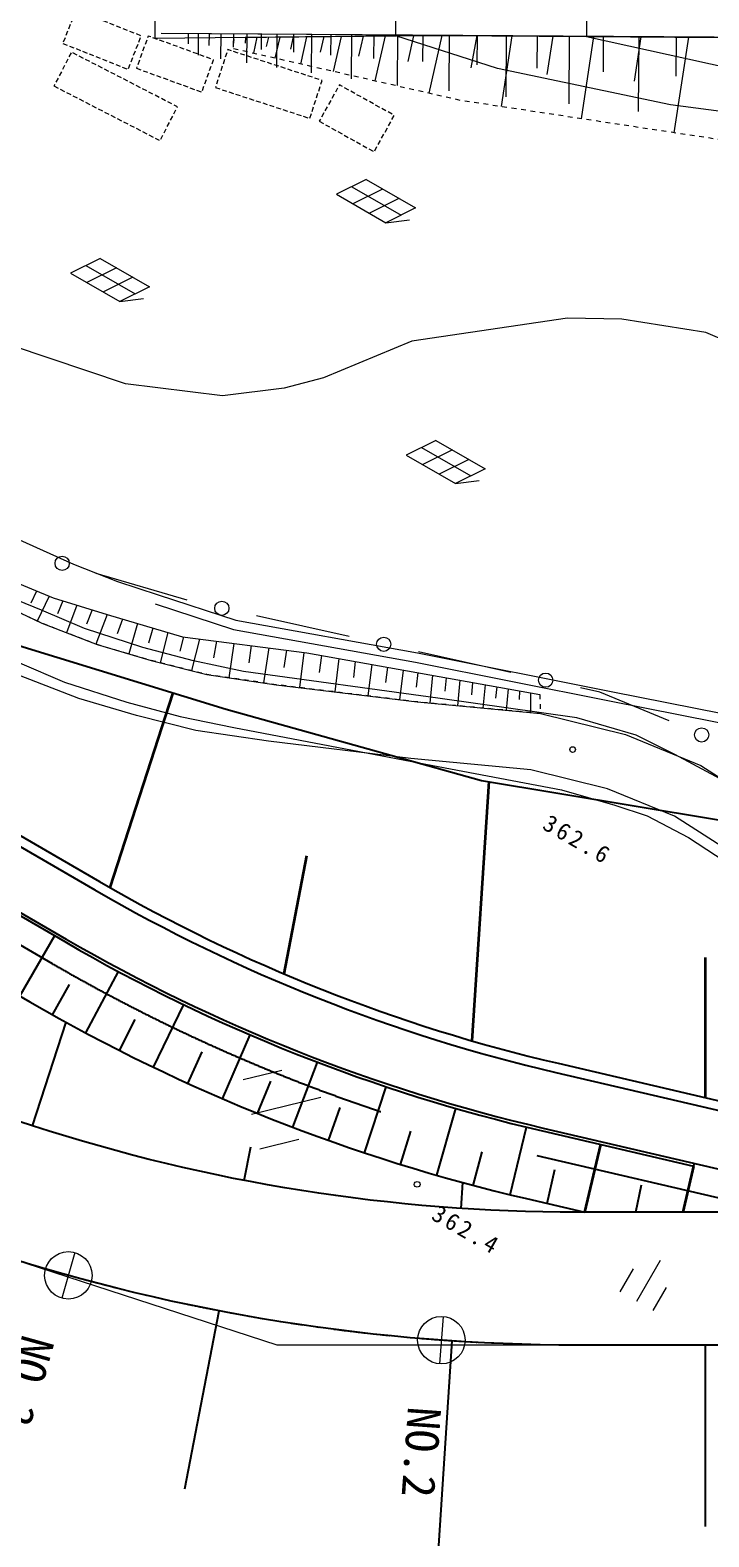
# Model space of a CAD drawing. Header units: millimetres. Extents: x -2078669 to -1085629, y -5987148 to 310365.
# Drawn here: x -1766236 to -1730436, y -5786292 to -5706897 of the extents above; entities that cross this region are included whole.
import ezdxf

# ---------------------------------------------------------------- set-up
doc = ezdxf.new("R2010")
doc.units = ezdxf.units.MM
doc.header["$LTSCALE"] = 500
for name, pattern in [('53003', [0.75, 0.5, -0.25]), ('561019', [1, 0.5, -0.5]), ('DASHED', [19.05, 12.7, -6.35]), ('SXF_一点短鎖線', [9.25, 6, -1.5, 0.25, -1.5])]:
    doc.linetypes.add(name, pattern=pattern)
doc.layers.get('Defpoints').update_dxf_attribs({"color": 153})
for name, color, linetype, lineweight in [('D-BGD', 7, 'Continuous', 13), ('D-BGD-数値図化', 7, 'Continuous', 13), ('D-BMK', 2, 'SXF_一点短鎖線', 13), ('D-BMK-HTXT-周囲堤', 7, 'Continuous', 13), ('D-BYP-STRA', 1, 'Continuous', 25), ('●予備設計_LP横断', 7, 'Continuous', 13)]:
    doc.layers.add(name, color=color, linetype=linetype, lineweight=lineweight)
doc.styles.add('MS ゴシック', font='MS Gothic.ttf')
doc.styles.add('ＭＳ ゴシック', font='MS Gothic.ttf')
doc.linetypes.add('56130', pattern='A,1,-0.375,[44,dgnlstyle-dm500.shx,S=0.0012,R=0,X=0,Y=0],-0.375', length=1.75)

# ---------------------------------------------------------------- blocks, each defined once
blk = doc.blocks.new('M6334')
at = {"layer": '●予備設計_LP横断', "linetype": 'Continuous', "lineweight": 9}
for p, q in [((0, -1.25), (0, 1.25)), ((-1, -1.25), (-1, 0.15)), ((1, -1.25), (1, 0.15))]:
    blk.add_line(p, q, dxfattribs=at)
blk = doc.blocks.new('M7312')
at = {"layer": '●予備設計_LP横断', "linetype": 'Continuous', "lineweight": 20}
blk.add_circle((0, -0.001), 0.15, dxfattribs=at)
blk = doc.blocks.new('M6217')
at = {"layer": 'D-BGD-数値図化', "linetype": 'Continuous', "lineweight": 9}
for p, q in [((-1.033, 0.7), (-2, -0.75)), ((-1.5, 0), (1.5, 0)), ((-1.033, 0.7), (1.967, 0.7)), ((-0.033, 0.7), (-1, -0.75)), ((0.967, 0.7), (0, -0.75)), ((1.967, 0.7), (1, -0.75)), ((1, -0.75), (2, 0)), ((-2, -0.75), (1, -0.75))]:
    blk.add_line(p, q, dxfattribs=at)

msp = doc.modelspace()

# ---------------------------------------------------------------- linework, layer by layer
at = {"layer": 'D-BGD', "linetype": 'Continuous'}
for p, q in [((-1759720.5, -5701332), (-1759658.7, -5707330.8)), ((-1759317.5, -5707062.1, 363530), (-1722213, -5707305.5, 367630)), ((-1757907.2, -5707076.9), (-1757902.4, -5707610.2)), ((-1757365.2, -5707077), (-1757378, -5708223.1)), ((-1756792.1, -5707083.4), (-1756801.2, -5707701.1)), ((-1756183.1, -5707087.5), (-1756192.7, -5708408.4)), ((-1755515.8, -5707090.4), (-1755521.4, -5707802.4)), ((-1754870, -5707281.3), (-1754894.7, -5707581.8)), ((-1754812.6, -5707091), (-1754816.5, -5708622.8)), ((-1754270, -5707275.1), (-1754461.5, -5708117)), ((-1754047.3, -5707104.1), (-1754054.3, -5707919)), ((-1753670.1, -5707268.9), (-1753781.2, -5707757.7)), ((-1753070.1, -5707262.7), (-1753323.3, -5708375.9)), ((-1753227.4, -5707102.4), (-1753235.6, -5708862.5)), ((-1752360.2, -5707255.4), (-1752505.1, -5707892.2)), ((-1752345.6, -5707113.4), (-1752346.7, -5708058.5)), ((-1751650.4, -5707248), (-1751976.5, -5708682.2)), ((-1751400.4, -5707114.5), (-1751415.5, -5709147.4)), ((-1750744.6, -5707238.7), (-1750930.9, -5708058.1)), ((-1750379.6, -5707124.6), (-1750384.9, -5708217.3)), ((-1749838.8, -5707229.3), (-1750258.1, -5709073)), ((-1749286.9, -5707129.8), (-1749306.5, -5709471.6)), ((-1748674.3, -5707217.3), (-1748913.9, -5708270.8)), ((-1748113.5, -5707135.3), (-1748124.2, -5708398)), ((-1747509.8, -5707205.3), (-1748048.9, -5709575.4)), ((-1746850.9, -5707146), (-1746871.3, -5709810.2)), ((-1746012.6, -5707189.6), (-1746320.7, -5708544)), ((-1745529.9, -5707155.5), (-1745534.7, -5708548.4)), ((-1744515.5, -5707173.9), (-1745208.6, -5710221.4)), ((-1744128.4, -5707165.3), (-1744150.7, -5710093.7)), ((-1742670.6, -5707185.7), (-1742984.8, -5708880.6)), ((-1742659.8, -5707179), (-1742668.7, -5708719.5)), ((-1740825.8, -5707199.8), (-1741389.2, -5710927.3)), ((-1741119.3, -5707187.9), (-1741141.2, -5710416.4)), ((-1739498.2, -5707197), (-1739516.2, -5708893.7)), ((-1738673.6, -5707216.3), (-1738978.1, -5709231)), ((-1737796.5, -5707206.3), (-1737820.5, -5710779.6)), ((-1736521.3, -5707232.7), (-1737175.9, -5711564)), ((-1736014.1, -5707215.8), (-1736020.1, -5709092.4)), ((-1734020.4, -5707251.9), (-1734374.2, -5709592.9)), ((-1734137.5, -5707221.8), (-1734161.2, -5711176)), ((-1731519.5, -5707271), (-1732280.1, -5712304)), ((-1732162.9, -5707238), (-1732180.6, -5709315.5)), ((-1757950.6, -5736938.6, 364412), (-1762745.7, -5735522.5, 364444)), ((-1765903.3, -5736452.1), (-1766206.2, -5737089.1)), ((-1765234.8, -5736727), (-1765857.2, -5738036)), ((-1764502.7, -5736974.1), (-1764794.6, -5737653.5)), ((-1763763.2, -5737200.7), (-1764323.1, -5738650.2)), ((-1762967.5, -5737444.6), (-1763258.1, -5738196.9)), ((-1762171.9, -5737688.5), (-1762774.5, -5739248.4)), ((-1749414.5, -5738849.8, 364210), (-1754294.5, -5737767.9, 364328)), ((-1761370.4, -5737926.5), (-1761638.3, -5738716.5)), ((-1760568.9, -5738164.5), (-1761037.8, -5739764.5)), ((-1759769.7, -5738401.8), (-1759986.8, -5739200.3)), ((-1758970.6, -5738639.1), (-1759369.9, -5740233.2)), ((-1758149.8, -5738873.6), (-1758340.6, -5739625.2)), ((-1757302.3, -5738981.8), (-1757719.5, -5740646.7)), ((-1756397.9, -5739097.3), (-1756568.8, -5739965.1)), ((-1755493.5, -5739212.8), (-1755760, -5741018.8)), ((-1754570.5, -5739330.7), (-1754705, -5740242.7)), ((-1753647.4, -5739448.6), (-1753919.2, -5741290.4)), ((-1752721.3, -5739566.8), (-1752845.7, -5740490.7)), ((-1751795.1, -5739685.1), (-1752021.3, -5741538.7)), ((-1750874.9, -5739842.2), (-1750985.7, -5740748.8)), ((-1749955.9, -5740006.9), (-1750170.4, -5741764.6)), ((-1749084.4, -5740163.1), (-1749188.7, -5741017.4)), ((-1740875.2, -5740743.2, 364003), (-1745755.2, -5739661.3, 364121)), ((-1748213, -5740319.3), (-1748415.5, -5741978.8)), ((-1747390.2, -5740466.8), (-1747488.6, -5741273.3)), ((-1746567.4, -5740614.2), (-1746758.6, -5742181)), ((-1745790.6, -5740753.5), (-1745872.9, -5741511.6)), ((-1745013.8, -5740892.7), (-1745151.9, -5742358.3)), ((-1744289.3, -5741022.5), (-1744355.5, -5741724.8)), ((-1743564.8, -5741152.4), (-1743691.4, -5742495.9)), ((-1742900.6, -5741271.4), (-1742961.3, -5741915.2)), ((-1742236.5, -5741390.5), (-1742352.5, -5742622)), ((-1741627.7, -5741499.6), (-1741683.3, -5742089.7)), ((-1741018.9, -5741608.7), (-1741125.2, -5742737.7)), ((-1740428.3, -5741714.6), (-1740448.5, -5742174.4)), ((-1739837.7, -5741820.4), (-1739838.7, -5742858.9)), ((-1754996.6, -5762192), (-1752956.5, -5761696.8)), ((-1754554.6, -5764013.6), (-1750910.4, -5763127.8)), ((-1754112.2, -5765836.5), (-1752071.6, -5765340.5))]:
    msp.add_line(p, q, dxfattribs=at)
at = {"layer": 'D-BGD', "linetype": 'Continuous', "flags": 128}
for points, elevation in [([(-1722177.3, -5712187.7), (-1732461.7, -5710829.9), (-1741587.7, -5708911.8), (-1746953, -5707199.2), (-1746971.2, -5701198.9)], 364000), ([(-1736912.5, -5701229.8), (-1736888.5, -5707229.9), (-1729315.1, -5708909.5), (-1718425.8, -5710473.2), (-1716147.7, -5710816.1), (-1714752, -5711004.8), (-1713715.9, -5711429.6), (-1712987.7, -5712358), (-1712589.8, -5715201.5), (-1712295.2, -5729943.4), (-1711851.7, -5748543.7), (-1712034.8, -5768954.6), (-1713189.7, -5773225.1), (-1716577.1, -5773523.7), (-1716756.2, -5788339.3), (-1716608.8, -5795862.5), (-1715868, -5807034.9), (-1715007.5, -5819692.5), (-1715678, -5832780.3), (-1715820.4, -5836902.8)], 365000), ([(-1724497.5, -5725434.6), (-1730605.8, -5722825.5), (-1735019.5, -5722122.4), (-1737888.2, -5722066.3), (-1746107.6, -5723278.4), (-1750758.4, -5725221.1), (-1752845.4, -5725759.7), (-1756090.5, -5726167.8), (-1761208.8, -5725540.6), (-1767217.8, -5723519.2)], 363000)]:
    msp.add_lwpolyline(points, dxfattribs=dict(at, elevation=elevation))
at = {"layer": 'D-BGD', "linetype": '56130', "flags": 128}
for points in [[(-1836918.7, -5703918.6), (-1823611.9, -5707483), (-1816954.9, -5709314.1), (-1816584.4, -5709576.6), (-1812450.2, -5712499.7), (-1795461, -5717764.7), (-1789949, -5720088.7), (-1783747.2, -5724048.1), (-1775635.1, -5729355.8), (-1770614.8, -5732031.6), (-1766803.5, -5733750.7), (-1763946, -5735040.2), (-1761633.2, -5735942.9), (-1759483.6, -5736647.9), (-1755388.4, -5737991.5), (-1745808.4, -5739713.8), (-1735589.1, -5741752.8), (-1719477.7, -5744932.9), (-1719346.5, -5737402.6), (-1718924, -5713272.3), (-1718852.6, -5712522), (-1718682.1, -5710736.5), (-1718512, -5708949.6), (-1718356.1, -5707315.9)], [(-1759639.5, -5737123), (-1755511.2, -5738477.4), (-1745901.5, -5740205.1), (-1735686.4, -5742243.2), (-1718988.2, -5745539.2), (-1718846.6, -5737411.3)]]:
    msp.add_lwpolyline(points, dxfattribs=at)
at = {"layer": 'D-BGD', "linetype": 'Continuous', "flags": 128}
for points in [[(-1710653.5, -5707111.3), (-1716955.4, -5707279.1), (-1719982.1, -5707359.4), (-1727584.3, -5707301.1), (-1736888.5, -5707229.9), (-1744388.6, -5707172.6), (-1746953, -5707199.2), (-1759658.7, -5707330.8)], [(-1755470, -5707287.5), (-1746954.4, -5707199.5), (-1744388.6, -5707172.6), (-1736888.5, -5707229.9), (-1727584.3, -5707301.1), (-1719982.1, -5707359.4), (-1716955.4, -5707279.1), (-1710653.5, -5707111.3), (-1709997.2, -5707426.3), (-1709472.1, -5707911.5), (-1708699.5, -5709123.8), (-1707921.2, -5710677.3), (-1707396.6, -5712704.4), (-1707063.9, -5716345.6), (-1706410.7, -5730652.2), (-1706147.8, -5745360.8), (-1705974.5, -5764780.5), (-1705807.7, -5785885), (-1705701.5, -5801955.7), (-1705870.2, -5824169.6), (-1706000.8, -5829238.9), (-1706516.8, -5832452.2), (-1706714.1, -5832942), (-1706848.2, -5833167.1)], [(-1802749.1, -5716911.1), (-1797418.4, -5718761.9), (-1792123.7, -5721072.9), (-1789759.8, -5722306), (-1785796.8, -5724730.4), (-1778789.9, -5729273.7), (-1774021.1, -5732238.6), (-1772299.7, -5733335.4), (-1770344.9, -5734371.4), (-1768473.2, -5735395.3), (-1765018.6, -5736815.9), (-1762164, -5737690.9), (-1758204.2, -5738866.7), (-1751644, -5739704.4), (-1739357, -5741906.6)], [(-1769354.8, -5736373.1), (-1765616.3, -5738150.6), (-1762697.9, -5739277.9), (-1759844.1, -5740114.4), (-1756913.2, -5740848.7), (-1753266.2, -5741386.8), (-1745824.9, -5742294.9), (-1739321.1, -5742907.6), (-1734840.4, -5744007.9), (-1730852.1, -5745649.9), (-1727382.5, -5747869.2), (-1727049.5, -5748082.5), (-1723634.3, -5750928), (-1720855.8, -5754277.2), (-1718321.7, -5758001.5), (-1718311.5, -5758020), (-1716401, -5761350.1)], [(-1719003.9, -5762842.5), (-1720855.7, -5759610.7), (-1720866.3, -5759593.1), (-1723255.6, -5756082.4), (-1725766.7, -5753056.5), (-1728825.6, -5750508.1), (-1729124.9, -5750316.4), (-1732242.4, -5748321.4), (-1735774.8, -5746867.7), (-1739822.6, -5745873.1), (-1746147.4, -5745278), (-1753666.1, -5744360), (-1757498.3, -5743795), (-1760631, -5743010.5), (-1763662.3, -5742121.6), (-1766802.4, -5740908.4)]]:
    msp.add_lwpolyline(points, dxfattribs=at)
at = {"layer": 'D-BGD', "linetype": '561019', "flags": 128}
for points in [[(-1706848.2, -5833167.1), (-1707307.4, -5833199.6), (-1707814.1, -5832220.9), (-1708399.6, -5827426.3), (-1709203.3, -5819232.8), (-1709271.2, -5818542.2), (-1710137.9, -5808357.4), (-1711022.8, -5798740.1), (-1711239, -5796393.2), (-1712177.4, -5786463.6), (-1713096.2, -5774198.2), (-1713189.7, -5773225.1), (-1713582.2, -5769156.3), (-1714010, -5765170.9), (-1714084.6, -5764474), (-1715938.1, -5755975.9), (-1716360.9, -5754038.5), (-1716077.5, -5745238.1), (-1715079.1, -5714304.7), (-1715457.3, -5713196.9), (-1726872, -5713121.3), (-1742046.7, -5710827.9), (-1743518.8, -5710605.7), (-1755522.1, -5707875.8), (-1755515, -5707793.3), (-1755470, -5707287.5)], [(-1739357, -5741906.6), (-1739321.1, -5742907.6), (-1745824.9, -5742294.9), (-1753266.2, -5741386.8), (-1756913.2, -5740848.7), (-1759844.1, -5740114.4), (-1762697.9, -5739277.9), (-1765616.3, -5738150.6), (-1769354.8, -5736373.1), (-1772466.8, -5734685.7), (-1775644.5, -5732685), (-1781682.8, -5728802.3), (-1786638.5, -5725654.9), (-1791552.3, -5723018.5), (-1795964.8, -5720822.3), (-1800348, -5718968.4), (-1802991.6, -5718085.5), (-1802749.1, -5716911.1)]]:
    msp.add_lwpolyline(points, dxfattribs=at)
at = {"layer": 'D-BGD', "linetype": 'Continuous', "extrusion": (0.069058, 0.206545, 0.975997), "elevation": -950677.4}
msp.add_lwpolyline([(-178046.7, 5931616.3), (-174091.6, 5931336.2), (-173062, 5931446.4)], dxfattribs=at)
at = {"layer": 'D-BGD', "linetype": 'Continuous'}
for points in [[(-1759317.5, -5707062.1, 363530), (-1722213, -5707305.5, 367630), (-1719474.2, -5707276.5, 367740), (-1709888, -5706973.5, 368380), (-1708278.9, -5709271, 368330), (-1706412, -5734497.1, 368080), (-1706045.3, -5746380.6, 368280), (-1705923.4, -5770107.5, 368470), (-1706005.1, -5790476.4, 368490), (-1705926.2, -5809161.2, 368510), (-1705634.1, -5824023.9, 368300), (-1705616.8, -5828889.8, 368380), (-1705589.8, -5832434.8, 368140), (-1705806.3, -5833152.4, 368050), (-1706034.2, -5833528.9, 368050)], [(-1711129.2, -5799330.6, 366440), (-1714232.6, -5767707.4, 364880), (-1714735.8, -5765572.7, 364910), (-1715831.1, -5762682.4, 364690), (-1717158.3, -5759774.1, 364470), (-1718878, -5756605.6, 364260), (-1720632.1, -5754259.3, 364300), (-1722669.4, -5752084.7, 364040), (-1724892.9, -5749953.1, 363810), (-1727065, -5748093.3, 363570), (-1729835.2, -5746350.9, 363720), (-1732233.2, -5745064.8, 363360), (-1734279.7, -5744049.9, 363370), (-1737398.1, -5743134, 363390), (-1744738.3, -5742098.3, 362900), (-1754977.6, -5740687.9, 362740), (-1757624.3, -5740135.4, 362750), (-1760293, -5739420.4, 362770), (-1763371.5, -5738435.1, 362800), (-1765640.1, -5737465.6, 362820), (-1768532, -5736276.2, 362840)], [(-1766804.4, -5740233.6, 362820), (-1764426.8, -5741254.3, 362800), (-1761141.3, -5742300.8, 362770), (-1758313.9, -5743060.9, 362750), (-1755489.9, -5743646.1, 362740), (-1745357.5, -5745583.3, 362900), (-1738214, -5746921.2, 363390), (-1735402.9, -5747729.7, 363370), (-1733684, -5748291, 363360), (-1731515, -5749433.9, 363720), (-1729120.2, -5751006.6, 363570), (-1727279.6, -5752479.8, 363810), (-1725052, -5754463.9, 364040), (-1723119.1, -5756739.9, 364500), (-1721667.9, -5758669.8, 364240), (-1720068.7, -5761446.1, 364190), (-1718960, -5763951.9, 364680), (-1717910, -5766620.1, 364910), (-1717402.6, -5768526.6, 364940), (-1714114.2, -5799587.2, 366440)]]:
    msp.add_polyline3d(points, dxfattribs=at)
for centre in [(-1764543.9, -5734991.6, 364456.6), (-1756125, -5737362.1, 364371.9), (-1747584.8, -5739255.6, 364165.3), (-1739044.6, -5741149.1, 363958.7), (-1730818, -5744033.3, 363949.8)]:
    msp.add_circle(centre, 375, dxfattribs=at)
at = {"layer": 'D-BGD', "linetype": '53003'}
for points in [[(-1764511.8, -5707596.6), (-1761070.6, -5708962.2), (-1760372.1, -5707203.3), (-1763813.3, -5705837.7)], [(-1760625.1, -5708905.7), (-1757180.2, -5710160.4), (-1756560.9, -5708460.9), (-1760005.8, -5707206.2)], [(-1764976.7, -5709838.1), (-1759382.8, -5712720.2), (-1758464.4, -5710937.8), (-1764058.2, -5708055.7)], [(-1756464.2, -5709920.2), (-1751485, -5711545.8), (-1750833.2, -5709549.1), (-1755812.4, -5707923.4)], [(-1750988, -5711696.6), (-1748094, -5713305.9), (-1747030.9, -5711392.1), (-1749924, -5709783.3)]]:
    msp.add_3dface(points, dxfattribs=at)
at = {"layer": 'D-BMK'}
msp.add_lwpolyline([(-1704552.5, -5776186.7), (-1737359.5, -5776186.7, -0.0787115), (-1768265, -5771291.2), (-1834923.4, -5749629.7)], format="xyb", dxfattribs=at)
msp.add_lwpolyline([(-1704552.5, -5776186.7), (-1737359.5, -5776186.7, -0.0787115), (-1768265, -5771291.2), (-1834923.4, -5749629.7)], format="xyb", dxfattribs=at)
at = {"layer": 'D-BMK-HTXT-周囲堤', "color": 7, "linetype": 'Continuous', "lineweight": 13}
for p, q in [((-1763882.8, -5771308.1), (-1764554.3, -5773716.3)), ((-1744456.4, -5774681.4), (-1744636.1, -5777174.9))]:
    msp.add_line(p, q, dxfattribs=at)
for centre in [(-1764218.6, -5772512.2), (-1744546.3, -5775928.2)]:
    msp.add_circle(centre, 1250, dxfattribs=at)
at = {"layer": 'D-BYP-STRA', "lineweight": 35}
for p, q in [((-1762021.8, -5752079.3), (-1758688.3, -5741821.1)), ((-1742921.4, -5760155.8), (-1742016.6, -5746496.6)), ((-1752843.7, -5756625.6), (-1751647, -5750409.3)), ((-1730616.1, -5763148), (-1730616.1, -5755767.4)), ((-1736970.3, -5769186.7), (-1736140.1, -5765620.1)), ((-1731252, -5766757.9), (-1731817.4, -5769186.7))]:
    msp.add_line(p, q, dxfattribs=at)
at = {"layer": 'D-BYP-STRA', "lineweight": 25}
for p, q in [((-1764945.3, -5754617.7), (-1766781.9, -5757785.8)), ((-1763291.8, -5759739.9), (-1761568.6, -5756508.6)), ((-1765046.6, -5758780.3), (-1764151.3, -5757183.1)), ((-1759722.7, -5761548), (-1758136.7, -5758247.3)), ((-1761516.3, -5760662.8), (-1760688.9, -5759029.5)), ((-1756081.8, -5763204.4), (-1754635.7, -5759840)), ((-1757911, -5762395.3), (-1757152.8, -5760728.6)), ((-1752374.6, -5764706.6), (-1751070.9, -5761284.5)), ((-1754236.1, -5763974.9), (-1753548.5, -5762277.9)), ((-1748607.6, -5766051.9), (-1747448.6, -5762578.2)), ((-1750498.2, -5765399), (-1749882.4, -5763674.7)), ((-1744787.5, -5767238), (-1743775.3, -5763718.7)), ((-1740921.1, -5768262.8), (-1740057.3, -5764704.1)), ((-1746703.8, -5766665), (-1746160.9, -5764916.4)), ((-1742859.7, -5767770.7), (-1742390.6, -5766000.8)), ((-1738974, -5768720.4), (-1738558.9, -5766937)), ((-1734291.3, -5769186.7), (-1733984.3, -5767749.6))]:
    msp.add_line(p, q, dxfattribs=at)
at = {"layer": 'D-BYP-STRA'}
for p, q in [((-1766101.6, -5764633.9), (-1764328.8, -5759178.6)), ((-1754938.9, -5767510.2), (-1754597.8, -5765738.4)), ((-1731215.8, -5766602), (-1731252, -5766757.9)), ((-1743506.1, -5768983.4), (-1743415.9, -5767621.5)), ((-1758068.2, -5783766.7), (-1756262, -5774384)), ((-1745231.8, -5795036.3), (-1743968.7, -5775968.1)), ((-1730616.1, -5785741.7), (-1730616.1, -5776186.7))]:
    msp.add_line(p, q, dxfattribs=at)
for points in [[(-1825399.4, -5715340.5), (-1762573.5, -5751762.1, 0.0743078), (-1738388, -5761339), (-1725552.5, -5764326.7)], [(-1825650.1, -5715773), (-1762824.3, -5752194.7, 0.0743078), (-1738501.3, -5761826), (-1725665.8, -5764813.6)], [(-1836918.7, -5717125.9), (-1766245.8, -5758096.6, 0.0743078), (-1740047.9, -5768470.4), (-1736970.3, -5769186.7)], [(-1827235, -5718506.9), (-1764409.2, -5754928.5, 0.0743078), (-1739217.7, -5764903.7), (-1731252, -5766757.9)], [(-1827154.7, -5718368.5), (-1764328.9, -5754790.1, 0.0743078), (-1739181.4, -5764747.9), (-1726345.9, -5767735.5)]]:
    msp.add_lwpolyline(points, format="xyb", dxfattribs=at)
for points in [[(-1825399.4, -5715340.5), (-1810765.5, -5721613.2), (-1792474.6, -5730040.7), (-1773772, -5737201.3), (-1755899, -5742675.4)], [(-1755899, -5742675.4), (-1742420.8, -5746429.6), (-1726110.6, -5749133.7)], [(-1711544.3, -5769186.7), (-1736970.3, -5769186.7)]]:
    msp.add_lwpolyline(points, dxfattribs=at)
at = {"layer": 'D-BYP-STRA', "linetype": 'DASHED', "lineweight": 25, "ltscale": 3}
msp.add_lwpolyline([(-1827902, -5719657.5), (-1765076.2, -5756079.1, 0.0743078), (-1739519.2, -5766199.1), (-1726683.7, -5769186.7)], format="xyb", dxfattribs=at)
at = {"layer": 'D-BYP-STRA', "flags": 128}
for points in [[(-1704552.5, -5769186.7), (-1737359.5, -5769186.7, -0.0787115), (-1766101.6, -5764633.9), (-1836116.4, -5741881.7, 0.0062709), (-1836918.7, -5741632, 0.0062709)], [(-1704552.5, -5776186.7), (-1737359.5, -5776186.7, -0.0787115), (-1768265, -5771291.2), (-1836918.7, -5748981.3)]]:
    msp.add_lwpolyline(points, format="xyb", dxfattribs=at)
at = {"layer": 'Defpoints', "linetype": 'Continuous', "lineweight": 13}
for p, q in [((-1753200, -5776186.7), (-1768265, -5771291.2)), ((-1737359.5, -5776186.7), (-1753200, -5776186.7))]:
    msp.add_line(p, q, dxfattribs=at)

# ---------------------------------------------------------------- block references
at = {"layer": 'D-BGD', "linetype": 'Continuous', "lineweight": 9, "xscale": 1000, "yscale": 1000, "zscale": 1000, "rotation": 330.1091246385173}
for name, p in [('M6217', (-1747968.5, -5715894.4)), ('M6217', (-1761998.1, -5720043.6)), ('M6217', (-1744286.9, -5729638.4)), ('M6334', (-1733617.6, -5772788.8))]:
    msp.add_blockref(name, p, dxfattribs=at)
at = {"layer": 'D-BGD', "linetype": 'Continuous', "lineweight": 20, "xscale": 1000, "yscale": 1000, "zscale": 1000, "rotation": 330.1091246385173}
for p in [(-1737622.4, -5744804.5, 362579), (-1745821.6, -5767715.1, 362424)]:
    msp.add_blockref('M7312', p, dxfattribs=at)

# ---------------------------------------------------------------- texts
at = {"layer": 'D-BGD', "linetype": 'Continuous', "char_height": 900, "attachment_point": 7, "rotation": 330.109125, "line_spacing_factor": 0.722892, "style": 'MS ゴシック'}
for s, insert in [('\\T1.287;362.6', (-1739284.1, -5748971.1)), ('\\T1.281;362.4', (-1745142.1, -5769542.9, 362424))]:
    msp.add_mtext(s, dxfattribs=dict(at, insert=insert))
at = {"layer": 'D-BMK-HTXT-周囲堤', "color": 7, "style": 'ＭＳ ゴシック'}
for s, rotation, p in [('NO.3', 254.419593, (-1766625.7, -5775560.2)), ('NO.2', 265.878749, (-1746299.9, -5779393.6))]:
    msp.add_text(s, height=1750, rotation=rotation, dxfattribs=at).set_placement(p)

doc.saveas('drawing.dxf')
